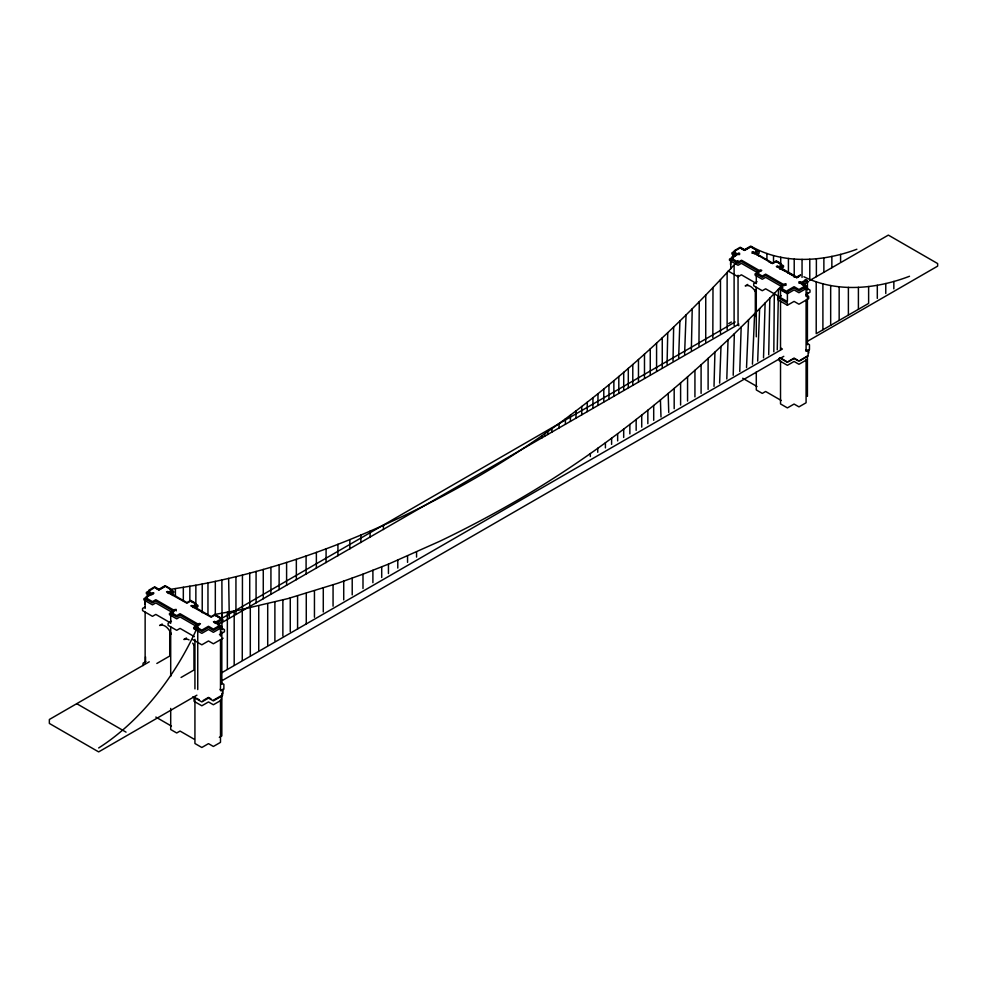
<?xml version="1.0" encoding="UTF-8"?>
<svg xmlns="http://www.w3.org/2000/svg" width="987" height="987" viewBox="0 0 987 987"><rect width="100%" height="100%" fill="white"/><g stroke="black" fill="none" stroke-linecap="round" stroke-linejoin="round"><path stroke-width="1.48" d="M183.323 600.898L183.335 587.277M195.858 605.228L195.87 585.242C266.391 572.287 334.568 548.414 399.34 517.904A1231.147 714.785 -60.3 0 0 477.35 476.931C575.532 419.919 662.104 344.549 738.054 260.531M215.314 615.789L215.326 581.331M698.944 345.981L699.265 301.726M773.82 351.828L774.314 293.398M705.754 294.99L705.73 342.057M673.011 360.946L673.652 327.055M691.344 350.36L692.22 308.795M768.7 354.777L769.823 298.074M777.25 349.854L778.496 289.031M667.064 364.388L667.743 332.607M714.02 386.349L714.933 352.125M733.205 375.282L734.353 333.692M763.519 357.775L765.11 302.984M739.769 371.482L741.163 327.104M726.802 378.971L728.036 339.725M678.661 357.689L679.907 320.96M684.596 354.259L686.051 314.89M719.622 383.116L720.991 346.449M757.683 361.143L759.62 308.66M746.53 367.583L748.553 319.714M752.439 364.178L754.623 313.656M712.996 287.488L712.824 337.702M191.774 605.401L211.156 616.591L214.944 614.42L238.953 610.114L287.846 598.615L337.739 583.268L362.994 574.163L388.446 564.12L439.783 541.258A1229.395 669.42 -57.3 0 0 517.583 500.162A916.294 511.797 -58.4 0 0 585.094 457.252C656.626 407.458 721.978 349.139 781.679 285.712L785.01 283.787L785.01 285.317M149.925 590.325L146.347 592.397L146.347 593.619L149.518 595.445M736.154 255.251L729.492 259.1L729.492 260.321L738.054 265.269L741.397 263.344L757.078 272.4M146.569 597.147L143.905 598.69L143.905 599.911L152.467 604.858L155.81 602.934L172.799 612.742M163.904 587.142L158.919 590.016L155.749 588.19M756.906 251.179L753.118 253.363L753.118 251.833L772.513 263.023L776.288 260.839L781.136 263.64M754.29 253.967L758.065 251.784M171.319 590.757L167.543 592.94L167.543 591.41L186.925 602.613L190.713 600.429L195.549 603.217M145.212 606.919L142.547 608.461L142.547 610.595L152.467 616.332L155.81 614.407L170.146 622.674M168.703 593.545L172.478 591.373M756.782 254.461L759.299 253.005M171.195 594.051L173.712 592.595L173.712 591.373L170.035 589.251M758.46 271.721L761.791 270.389M757.276 272.585L755.055 273.868L755.055 275.089L762.285 279.259L765.628 277.335L782.617 287.155L779.286 289.08L787.404 293.768L794.079 289.919L798.964 292.744L807.317 287.92L807.317 286.699L802.431 283.874M175.192 609.386L171.861 611.311L171.861 612.828L176.698 615.629L180.041 613.704L198.14 624.154M171.689 612.162L169.468 613.445L169.468 614.667L176.698 618.849L180.041 616.924L195.722 625.98M747.788 284.429L745.21 285.909C749.651 284.046 753.574 288.5 755.635 291.93M779.779 267.23L782.296 265.774M162.201 624.006L159.623 625.499C165.174 623.463 169.419 629.755 171.343 634.123M193.033 606.203L195.549 604.747M757.029 281.714L753.698 283.639L753.698 285.774L762.285 290.733L765.628 288.809L779.952 297.087M192.934 607.536L196.709 605.364L196.709 606.586M779.755 269.18L783.53 266.996L783.53 265.774L776.288 261.604M171.442 621.292L168.111 623.216L168.111 625.363L176.698 630.323L180.041 628.398L194.377 636.664M195.426 608.029L197.943 606.586L197.943 605.364L195.537 603.97M800.519 274.83L796.743 277.014L777.349 265.824L777.349 267.354M800.519 275.422L796.743 277.606L776.337 266.416M799.26 276.323L796.743 277.766L787.589 272.486M782.691 289.08L787.404 291.794L787.404 301.603L780.52 297.63L780.52 289.08L782.74 287.797M728.665 323.551L731.342 322.021M787.404 290.548L794.079 286.699L798.964 289.524L804.923 286.082L804.923 284.564L800.025 281.739L800.025 283.269M801.271 282.541L806.256 279.666M186.432 637.997L183.853 639.49L187.197 639.12L189.072 639.897M145.755 661.598L143.09 663.141L143.09 665.583M221.236 618.676L735.155 321.972M787.404 291.831L794.079 287.982L798.964 290.807L806.083 286.699L806.083 296.47M801.185 283.874L807.415 280.283M215.684 622.131L220.669 619.256M806.231 295.064L808.674 296.47L808.674 298.617L798.964 304.218L794.079 301.393L787.404 305.242L777.929 299.764L777.929 297.63L781.26 295.705M149.259 661.808L49.35 719.486L49.35 723.434L98.651 751.897L196.906 695.181M215.61 623.451L221.828 619.861M839.678 263.196L809.784 280.456L809.784 259.199M802.431 285.095L808.649 281.505M218.09 623.957L223.062 621.082M220.952 623.142L738.881 324.118L738.054 323.65L738.054 275.25M220.496 626.276L213.377 630.385L208.491 627.559L201.829 631.409L194.932 627.436L194.932 628.657M156.834 663.474L169.727 656.034L169.727 630.508M221.73 627.498L213.377 632.322L208.491 629.496L201.829 633.346L193.699 628.657L193.699 627.436L200.447 623.759M806.268 294.348L810.006 292.189L810.006 290.055L806.453 288.007M219.447 634.653L224.419 631.779L224.419 629.632L222.05 628.263M223.087 638.194L213.377 643.795L208.491 640.97L201.829 644.819L192.342 639.342M181.065 677.464L193.958 670.013L193.958 644.499M221.433 672.912L782.395 349.04L780.52 347.967M807.329 341.366L937.65 266.132L937.65 263.566L888.349 235.103L840.591 262.665L840.591 254.387M222.161 680.598L783.777 356.344M788.736 361.193L794.079 358.108L797.743 360.23M806.293 351.064L808.772 349.62L808.772 352.976M806.984 351.064L809.463 349.62L809.463 344.734L806.91 343.254M203.162 700.486L208.491 697.402L210.934 698.808M221.396 690.641L223.876 689.197L223.876 684.312L221.322 682.844M800.173 360.23L807.44 356.036M213.377 700.227L221.359 695.613L221.359 700.165L213.377 704.767L208.491 701.942L201.829 705.791L194.069 701.313L194.069 696.773M807.44 359.391L798.964 364.289L794.079 361.464L787.404 365.313L779.15 360.551L779.15 358.318M219.336 737.375L221.828 735.932L221.828 693.738M856.864 249.242C823.084 261.839 782.888 264.775 750.725 246.084L744.506 249.674L740.275 247.243L734.328 250.673L734.328 252.203L737.499 254.029M909.52 276.261C876.086 289.117 836.902 292.979 803.874 276.767M195.87 585.242L171.319 589.227L165.137 585.661L158.919 589.264L154.7 586.821L148.741 590.263L148.741 591.781L151.912 593.619M755.894 249.649L750.725 246.676L744.506 250.266L740.275 247.823L731.935 252.82L731.935 254.041L735.105 255.867M780.125 263.64L776.288 261.432L772.513 263.615L752.106 251.833L752.106 253.363M759.299 251.784L750.725 246.836L744.506 250.439L741.336 248.601M756.832 254.72L759.447 256.238M768.589 261.518L771.205 263.023M779.755 267.958L784.973 270.981M736.339 254.646L733.168 252.82L733.168 256.891M759.496 270.586L741.533 260.21L738.19 262.135L731.885 258.495L731.885 256.965L738.547 253.116L738.547 254.646M783.715 284.577L765.628 274.127L762.285 276.052L757.448 273.251L757.448 271.721L760.78 269.796L760.78 271.326M759.62 271.943L741.397 261.419L738.054 263.344L730.725 259.1L730.725 268.883M783.851 285.934L765.628 275.398L762.285 277.335L756.289 273.868L756.289 283.639M780.52 289.08L787.404 293.053M755.721 283.096L741.397 274.818L738.054 276.742L728.135 271.018M777.929 297.63L787.404 303.108L787.404 305.242M805.688 349.743L808.131 351.15L808.131 356.036L798.964 361.328L794.079 358.503L787.404 362.352L779.742 357.936M738.054 325.229L738.881 325.698M780.335 357.874L787.404 361.958M742.693 378.243L757.017 386.509M781.248 400.5L765.628 391.481L762.285 393.406L756.289 389.939L756.289 371.988M214.944 614.42L220.669 617.726M170.307 589.227L165.137 586.253L158.919 589.844L154.7 587.401L149.753 590.658M194.538 603.217L190.713 601.009L186.925 603.193L166.519 591.805M219.657 617.726L214.944 615L211.156 617.183L190.75 605.796M190.713 601.182L193.119 602.576M216.104 615.839L223.062 619.861M218.065 624.166L221.73 626.276M151.801 594.828L147.581 592.397L147.581 596.469M173.909 610.163L155.81 599.714L152.467 601.638L146.298 598.073L146.298 596.543L152.973 592.693L152.973 594.223M174.033 611.521L155.81 600.997L152.467 602.921L145.138 598.69M198.264 625.511L180.041 614.987L176.698 616.912L170.702 613.445L170.702 623.216M220.101 689.321L222.544 690.727L222.544 695.613L213.377 700.906L208.491 698.093L201.829 701.942L192.884 696.773M196.647 698.265L199.238 699.758M155.81 717.068L171.43 726.087M194.365 739.325L180.041 731.059L176.698 732.983L170.702 729.516L170.702 708.419M76.739 703.682L126.04 732.144M192.699 643.179L194.279 645.498M660.414 399.92L660.994 416.97M668.187 393.443L668.742 412.492M228.639 578.357L229.305 618.331M221.878 579.974L222.075 622.378M175.402 588.573L175.402 596.16M893.84 281.394L893.84 288.858M885.771 283.479L885.771 293.509M877.307 285.292L877.307 298.395M868.622 286.501L868.622 303.416L816.212 333.668L816.212 281.751M858.406 287.316L858.406 309.313M848.388 287.377L848.388 315.1M839.16 286.736L839.16 320.43M831.856 256.349L831.856 267.711M830.672 285.514L830.672 325.328M823.874 257.78L823.874 272.326M822.899 283.861L822.899 329.818M816.372 258.816L816.372 276.656M807.415 281.505L807.415 290.055M807.415 292.189L807.415 344.734M807.415 355.974L807.415 396.355M806.083 300.11L806.083 351.15M806.083 359.391L806.083 402.77L798.964 406.878L794.079 404.053L787.404 407.902L780.52 403.93L780.52 360.551M805.244 279.666L805.244 281.505M803.911 285.157L799.014 281.739L799.014 283.269M803.911 286.082L803.911 287.92M802.049 259.371L802.049 277.409M794.214 259.137L794.214 277.322M788.428 258.446L788.428 273.374M786.022 283.787L786.022 285.317M782.296 266.996L782.296 269.846M780.717 257.212L780.717 264.911M780.52 301.269L780.52 349.743M780.125 265.17L780.125 266.996M773.512 255.621L773.512 263.258M766.924 253.462L766.924 259.544M758.46 273.251L758.46 275.089M756.289 287.279L756.289 336.814M755.894 251.179L755.894 253.005M755.314 289.438L755.314 316.445M739.571 254.646L739.571 253.116L732.897 257.558M735.34 252.203L735.34 254.041M734.106 265.663L734.106 325.414M732.897 258.495L732.897 260.321M730.577 262.591L730.577 264.726M727.123 272.4L727.123 329.448M720.473 279.605L720.473 333.372M708.111 358.355L708.111 389.433M701.091 364.771L701.091 393.406M694.934 370.347L694.934 396.897M687.569 376.775L687.569 401.08M680.598 382.87L680.598 405.04M674.183 388.459L674.183 408.667M662.265 337.776L662.265 367.682M656.577 343.131L656.577 371.026M653.702 405.497L653.702 420.326M650.26 348.892L650.26 374.727M647.842 410.21L647.842 423.67M644.486 354.074L644.486 378.107M641.723 415.046L641.723 427.149M638.466 359.465L638.466 381.648M636.159 419.463L636.159 430.332M632.79 364.548L632.79 384.967M629.866 424.447L629.866 433.922M628.3 368.373L628.3 387.595M623.71 372.284L623.71 390.284M623.685 429.098L623.685 437.451M618.812 376.454L618.812 393.147M617.652 433.638L617.652 440.893M613.865 380.674L613.865 396.046M611.607 438.191L611.607 444.36M608.954 384.77L608.954 398.908M605.413 442.768L605.413 447.901M603.785 388.94L603.785 401.931M597.974 393.64L597.974 405.324M597.752 448.234L597.752 452.293M592.94 397.712L592.94 408.26M590.325 453.526L590.325 456.537M587.24 402.24L587.24 411.579M581.75 406.447L581.75 414.787M576.001 410.851L576.001 418.13M570.412 415.132L570.412 421.4M565.415 418.883L565.415 424.299M559.024 423.509L559.024 428.025M551.856 428.691L551.856 432.183M547.797 431.627L547.797 434.551M544.639 433.898L544.639 436.377M541.949 435.736L541.949 437.944M416.563 551.992L416.563 557.087M407.557 555.928L407.557 562.356M397.786 560.122L397.786 568.093M388.446 564.12L388.446 573.558M383.437 525.146L383.437 529.538M381.71 566.785L381.71 577.518M372.901 570.264L372.901 582.7M370.076 531.117L370.076 537.249M362.994 574.163L362.994 588.523M360.897 534.966L360.897 542.529M352.211 578.049L352.211 594.89M349.842 539.618L349.842 548.908M343.723 581.109L343.723 599.899M337.936 544.269L337.936 555.767M333.063 584.785L333.063 606.203M326.08 548.834L326.08 562.602M323.28 587.968L323.28 611.989M316.371 552.375L316.371 568.191M314.446 590.843L314.446 617.233M306.266 593.286L306.266 623.858M306.093 555.965L306.093 574.113M297.58 595.79L297.58 629.015M296.347 559.37L296.347 579.727M290.264 597.912L290.264 631.594M286.6 562.417L286.6 585.34M282.874 599.886L282.874 635.998M279.124 564.749L279.124 589.646M274.892 601.91L274.892 640.76M270.931 567.315L270.931 594.359M267.711 603.723L267.711 645.029M263.27 569.425L263.27 598.776M258.742 605.833L258.742 650.396M256.077 571.411L256.077 602.909M250.303 607.659L250.303 655.442M249.723 573.163L249.723 606.573M242.432 575.063L242.432 610.768M242.271 609.398L242.271 660.254M235.942 576.618L235.942 614.506M234.19 610.978L234.19 665.102M227.355 612.199L227.355 669.198M222.692 689.197L222.692 693.738M221.927 613.161L221.927 629.891M221.828 631.779L221.828 684.312M220.496 627.498L220.496 636.047M220.496 639.687L220.496 690.727M220.496 700.165L220.496 742.36L213.377 746.468L208.491 743.643L201.829 747.492L194.932 743.507L194.932 697.278M218.324 624.537L213.426 621.711M218.324 625.672L218.324 627.498M214.438 622.846L214.438 621.317L219.336 624.142L219.336 625.672L213.377 629.101L208.491 626.276L201.829 630.125L196.092 626.819L196.092 625.289L199.423 623.365L199.423 624.894M207.961 582.811L207.961 615.185M202.224 583.971L202.224 612.717M197.745 689.555L197.745 626.449A178.931 102.895 -59.8 0 1 98.663 747.961M194.932 639.342L194.932 688.889M194.538 604.747L194.538 606.586M189.837 586.229L189.837 601.441M176.217 610.904L176.217 609.386L172.873 611.311L172.873 614.667M172.478 592.595L172.478 595.445M170.702 626.856L170.702 676.391M170.307 590.757L170.307 592.595M153.984 593.088L147.31 596.543L147.31 599.911M149.753 591.781L149.753 593.619M145.533 656.848L145.533 661.734M145.138 599.911L145.138 608.461M145.138 612.1L145.138 663.141M144.99 602.169L144.99 604.303"/></g></svg>
